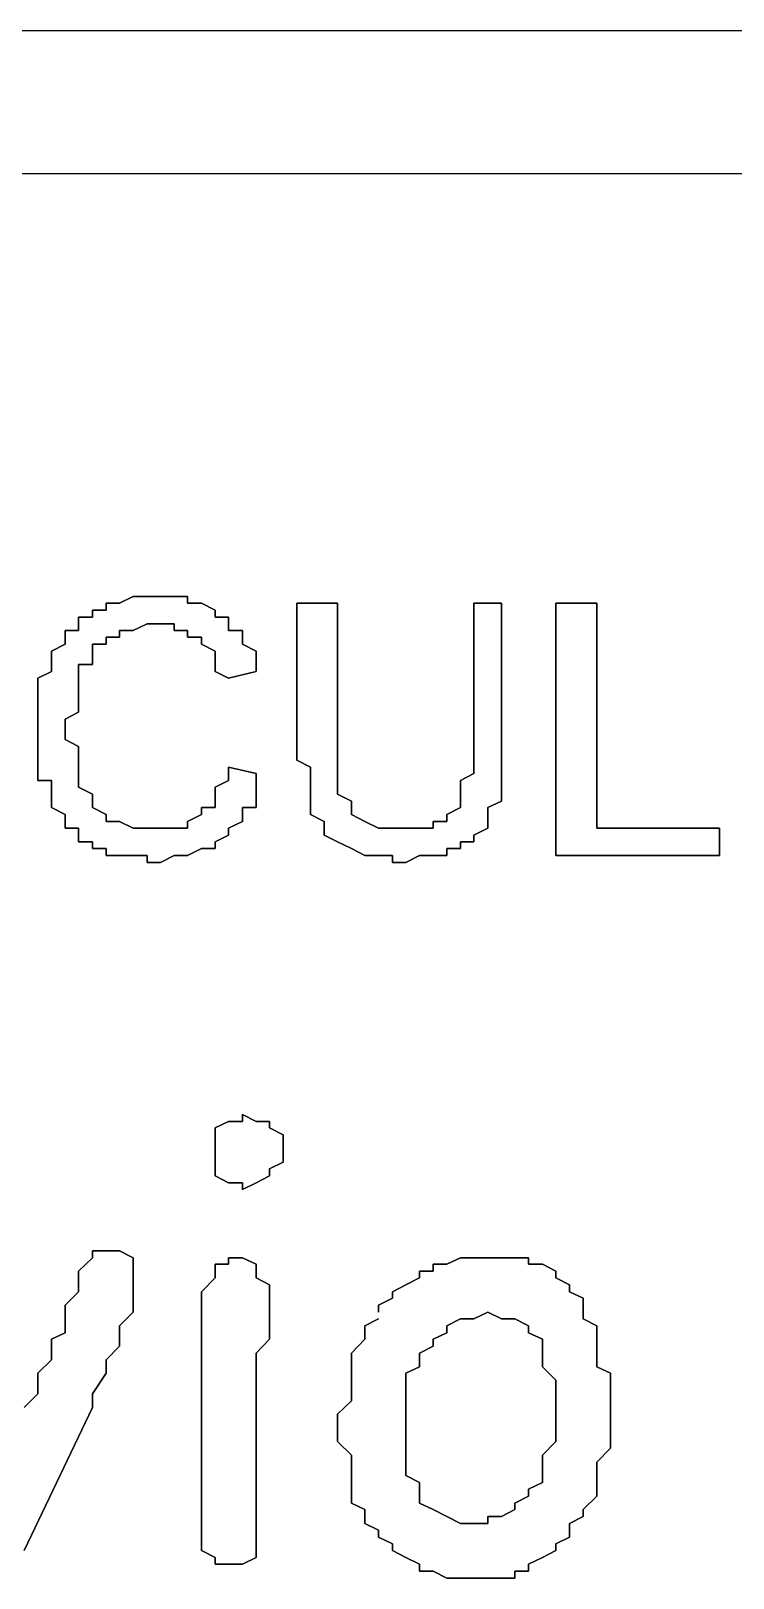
# Model space of a CAD drawing. Header units: metres. Extents: x 2.9 to 42.8, y 1.7 to 28.7.
# Drawn here: x 38.9413 to 39.1231, y 11.2571 to 11.6575 of the extents above; entities that cross this region are included whole.
import ezdxf

# ---------------------------------------------------------------- set-up
doc = ezdxf.new("R2010")
doc.units = ezdxf.units.M
for name, color, linetype in [('NEGRO', 7, 'Continuous'), ('ROJO', 1, 'Continuous'), ('VERDE', 3, 'Continuous')]:
    doc.layers.add(name, color=color, linetype=linetype)

msp = doc.modelspace()

# ---------------------------------------------------------------- linework, layer by layer
at = {"layer": 'NEGRO', "lineweight": -3}
for points in [[(40.5836, 11.6575), (37.659, 11.6575)], [(40.5836, 11.6205), (37.659, 11.6205)]]:
    msp.add_lwpolyline(points, dxfattribs=at)
at = {"layer": 'ROJO', "lineweight": -3}
for points in [[(38.9608, 11.5076), (38.9573, 11.5076), (38.9608, 11.5076)], [(38.9573, 11.5076), (38.9573, 11.5058), (38.9573, 11.5076)], [(38.9643, 11.5094), (38.9608, 11.5094), (38.9643, 11.5094)], [(38.9608, 11.5094), (38.9608, 11.5076), (38.9608, 11.5094)], [(38.9678, 11.5111), (38.9643, 11.5094), (38.9678, 11.5111)], [(38.9714, 11.5111), (38.9678, 11.5111), (38.9714, 11.5111)], [(38.9749, 11.5111), (38.9714, 11.5111), (38.9749, 11.5111)], [(38.9784, 11.5111), (38.9749, 11.5111), (38.9784, 11.5111)], [(38.9819, 11.5111), (38.9784, 11.5111), (38.9819, 11.5111)], [(38.9819, 11.5094), (38.9819, 11.5111), (38.9819, 11.5094)], [(38.9855, 11.5094), (38.9819, 11.5094), (38.9855, 11.5094)], [(38.989, 11.5076), (38.9855, 11.5094), (38.989, 11.5076)], [(38.989, 11.5058), (38.989, 11.5076), (38.989, 11.5058)], [(39.0207, 11.5094), (39.0102, 11.5094), (39.0207, 11.5094)], [(39.0102, 11.5094), (39.0102, 11.4723), (39.0102, 11.5094)], [(39.0207, 11.4723), (39.0207, 11.5094), (39.0207, 11.4723)], [(39.056, 11.5094), (39.056, 11.4723), (39.056, 11.5094)], [(39.0631, 11.5094), (39.056, 11.5094), (39.0631, 11.5094)], [(39.0631, 11.4723), (39.0631, 11.5094), (39.0631, 11.4723)], [(39.0878, 11.5094), (39.0772, 11.5094), (39.0878, 11.5094)], [(39.0772, 11.5094), (39.0772, 11.4441), (39.0772, 11.5094)], [(39.0878, 11.4512), (39.0878, 11.5094), (39.0878, 11.4512)], [(38.9573, 11.5058), (38.9537, 11.5058), (38.9573, 11.5058)], [(38.9537, 11.5058), (38.9537, 11.5041), (38.9537, 11.5058)], [(38.9537, 11.5041), (38.9537, 11.5023), (38.9537, 11.5041)], [(38.9678, 11.5023), (38.9714, 11.5041), (38.9678, 11.5023)], [(38.9714, 11.5041), (38.9749, 11.5041), (38.9714, 11.5041)], [(38.9749, 11.5041), (38.9784, 11.5041), (38.9749, 11.5041)], [(38.9784, 11.5041), (38.9784, 11.5023), (38.9784, 11.5041)], [(38.9925, 11.5058), (38.989, 11.5058), (38.9925, 11.5058)], [(38.9925, 11.5041), (38.9925, 11.5058), (38.9925, 11.5041)], [(38.9925, 11.5023), (38.9925, 11.5041), (38.9925, 11.5023)], [(38.9537, 11.5023), (38.9502, 11.5023), (38.9537, 11.5023)], [(38.9502, 11.5023), (38.9502, 11.5006), (38.9502, 11.5023)], [(38.9502, 11.5006), (38.9502, 11.4988), (38.9502, 11.5006)], [(38.9608, 11.4988), (38.9608, 11.5006), (38.9608, 11.4988)], [(38.9608, 11.5006), (38.9643, 11.5006), (38.9608, 11.5006)], [(38.9643, 11.5006), (38.9643, 11.5023), (38.9643, 11.5006)], [(38.9643, 11.5023), (38.9678, 11.5023), (38.9643, 11.5023)], [(38.9784, 11.5023), (38.9819, 11.5023), (38.9784, 11.5023)], [(38.9819, 11.5023), (38.9819, 11.5006), (38.9819, 11.5023)], [(38.9819, 11.5006), (38.9855, 11.5006), (38.9819, 11.5006)], [(38.9855, 11.5006), (38.9855, 11.4988), (38.9855, 11.5006)], [(38.9961, 11.5023), (38.9925, 11.5023), (38.9961, 11.5023)], [(38.9961, 11.5006), (38.9961, 11.5023), (38.9961, 11.5006)], [(38.9961, 11.4988), (38.9961, 11.5006), (38.9961, 11.4988)], [(38.9502, 11.4988), (38.9467, 11.497), (38.9502, 11.4988)], [(38.9467, 11.497), (38.9467, 11.4953), (38.9467, 11.497)], [(38.9573, 11.497), (38.9573, 11.4988), (38.9573, 11.497)], [(38.9573, 11.4988), (38.9608, 11.4988), (38.9573, 11.4988)], [(38.9573, 11.4953), (38.9573, 11.497), (38.9573, 11.4953)], [(38.9855, 11.4988), (38.989, 11.497), (38.9855, 11.4988)], [(38.989, 11.497), (38.989, 11.4953), (38.989, 11.497)], [(38.9996, 11.497), (38.9961, 11.4988), (38.9996, 11.497)], [(38.9996, 11.4953), (38.9996, 11.497), (38.9996, 11.4953)], [(38.9467, 11.4917), (38.9431, 11.49), (38.9467, 11.4917)], [(38.9467, 11.4953), (38.9467, 11.4935), (38.9467, 11.4953)], [(38.9467, 11.4935), (38.9467, 11.4917), (38.9467, 11.4935)], [(38.9537, 11.4917), (38.9537, 11.4935), (38.9537, 11.4917)], [(38.9537, 11.4935), (38.9573, 11.4935), (38.9537, 11.4935)], [(38.9537, 11.49), (38.9537, 11.4917), (38.9537, 11.49)], [(38.9573, 11.4935), (38.9573, 11.4953), (38.9573, 11.4935)], [(38.989, 11.4953), (38.989, 11.4935), (38.989, 11.4953)], [(38.989, 11.4935), (38.989, 11.4917), (38.989, 11.4935)], [(38.989, 11.4917), (38.9925, 11.49), (38.989, 11.4917)], [(38.9925, 11.49), (38.9996, 11.4917), (38.9925, 11.49)], [(38.9996, 11.4935), (38.9996, 11.4953), (38.9996, 11.4935)], [(38.9996, 11.4917), (38.9996, 11.4935), (38.9996, 11.4917)], [(38.9431, 11.49), (38.9431, 11.4882), (38.9431, 11.49)], [(38.9431, 11.4882), (38.9431, 11.4864), (38.9431, 11.4882)], [(38.9537, 11.4882), (38.9537, 11.49), (38.9537, 11.4882)], [(38.9537, 11.4864), (38.9537, 11.4882), (38.9537, 11.4864)], [(38.9431, 11.4864), (38.9431, 11.4847), (38.9431, 11.4864)], [(38.9431, 11.4847), (38.9431, 11.4829), (38.9431, 11.4847)], [(38.9537, 11.4847), (38.9537, 11.4864), (38.9537, 11.4847)], [(38.9537, 11.4829), (38.9537, 11.4847), (38.9537, 11.4829)], [(38.9431, 11.4829), (38.9431, 11.4812), (38.9431, 11.4829)], [(38.9431, 11.4812), (38.9431, 11.4794), (38.9431, 11.4812)], [(38.9502, 11.4794), (38.9537, 11.4812), (38.9502, 11.4794)], [(38.9537, 11.4812), (38.9537, 11.4829), (38.9537, 11.4812)], [(38.9431, 11.4794), (38.9431, 11.4776), (38.9431, 11.4794)], [(38.9431, 11.4776), (38.9431, 11.4759), (38.9431, 11.4776)], [(38.9431, 11.4759), (38.9431, 11.4741), (38.9431, 11.4759)], [(38.9502, 11.4776), (38.9502, 11.4794), (38.9502, 11.4776)], [(38.9502, 11.4759), (38.9502, 11.4776), (38.9502, 11.4759)], [(38.9502, 11.4741), (38.9502, 11.4759), (38.9502, 11.4741)], [(38.9431, 11.4741), (38.9431, 11.4723), (38.9431, 11.4741)], [(38.9431, 11.4723), (38.9431, 11.4706), (38.9431, 11.4723)], [(38.9537, 11.4723), (38.9502, 11.4741), (38.9537, 11.4723)], [(38.9537, 11.4706), (38.9537, 11.4723), (38.9537, 11.4706)], [(39.0102, 11.4723), (39.0102, 11.4706), (39.0102, 11.4723)], [(39.0207, 11.4706), (39.0207, 11.4723), (39.0207, 11.4706)], [(39.056, 11.4723), (39.056, 11.4688), (39.056, 11.4723)], [(39.0631, 11.4706), (39.0631, 11.4723), (39.0631, 11.4706)], [(38.9431, 11.4706), (38.9431, 11.4688), (38.9431, 11.4706)], [(38.9431, 11.4688), (38.9431, 11.467), (38.9431, 11.4688)], [(38.9537, 11.4688), (38.9537, 11.4706), (38.9537, 11.4688)], [(38.9537, 11.467), (38.9537, 11.4688), (38.9537, 11.467)], [(39.0102, 11.4706), (39.0102, 11.4688), (39.0102, 11.4706)], [(39.0102, 11.4688), (39.0137, 11.467), (39.0102, 11.4688)], [(39.0207, 11.4688), (39.0207, 11.4706), (39.0207, 11.4688)], [(39.0207, 11.467), (39.0207, 11.4688), (39.0207, 11.467)], [(39.056, 11.4688), (39.056, 11.467), (39.056, 11.4688)], [(39.0631, 11.4688), (39.0631, 11.4706), (39.0631, 11.4688)], [(39.0631, 11.467), (39.0631, 11.4688), (39.0631, 11.467)], [(38.9431, 11.467), (38.9431, 11.4653), (38.9431, 11.467)], [(38.9431, 11.4653), (38.9431, 11.4635), (38.9431, 11.4653)], [(38.9431, 11.4635), (38.9467, 11.4635), (38.9431, 11.4635)], [(38.9467, 11.4635), (38.9467, 11.4618), (38.9467, 11.4635)], [(38.9537, 11.4653), (38.9537, 11.467), (38.9537, 11.4653)], [(38.9537, 11.4635), (38.9537, 11.4653), (38.9537, 11.4635)], [(38.9537, 11.4618), (38.9537, 11.4635), (38.9537, 11.4618)], [(38.9925, 11.4635), (38.989, 11.4618), (38.9925, 11.4635)], [(38.9925, 11.467), (38.9925, 11.4653), (38.9925, 11.467)], [(38.9996, 11.4653), (38.9925, 11.467), (38.9996, 11.4653)], [(38.9925, 11.4653), (38.9925, 11.4635), (38.9925, 11.4653)], [(38.9996, 11.4635), (38.9996, 11.4653), (38.9996, 11.4635)], [(38.9996, 11.4618), (38.9996, 11.4635), (38.9996, 11.4618)], [(39.0137, 11.467), (39.0137, 11.4653), (39.0137, 11.467)], [(39.0137, 11.4653), (39.0137, 11.4635), (39.0137, 11.4653)], [(39.0137, 11.4635), (39.0137, 11.4618), (39.0137, 11.4635)], [(39.0207, 11.4653), (39.0207, 11.467), (39.0207, 11.4653)], [(39.0207, 11.4635), (39.0207, 11.4653), (39.0207, 11.4635)], [(39.0207, 11.4618), (39.0207, 11.4635), (39.0207, 11.4618)], [(39.056, 11.4653), (39.0525, 11.4635), (39.056, 11.4653)], [(39.0525, 11.4635), (39.0525, 11.4618), (39.0525, 11.4635)], [(39.056, 11.467), (39.056, 11.4653), (39.056, 11.467)], [(39.0631, 11.4653), (39.0631, 11.467), (39.0631, 11.4653)], [(39.0631, 11.4635), (39.0631, 11.4653), (39.0631, 11.4635)], [(39.0631, 11.4618), (39.0631, 11.4635), (39.0631, 11.4618)], [(38.9467, 11.4618), (38.9467, 11.46), (38.9467, 11.4618)], [(38.9467, 11.46), (38.9467, 11.4582), (38.9467, 11.46)], [(38.9573, 11.46), (38.9537, 11.4618), (38.9573, 11.46)], [(38.9573, 11.4582), (38.9573, 11.46), (38.9573, 11.4582)], [(38.989, 11.4618), (38.989, 11.46), (38.989, 11.4618)], [(38.989, 11.46), (38.989, 11.4582), (38.989, 11.46)], [(38.9996, 11.46), (38.9996, 11.4618), (38.9996, 11.46)], [(38.9996, 11.4582), (38.9996, 11.46), (38.9996, 11.4582)], [(39.0137, 11.4618), (39.0137, 11.46), (39.0137, 11.4618)], [(39.0137, 11.46), (39.0137, 11.4582), (39.0137, 11.46)], [(39.0207, 11.46), (39.0207, 11.4618), (39.0207, 11.46)], [(39.0243, 11.4582), (39.0207, 11.46), (39.0243, 11.4582)], [(39.0525, 11.4618), (39.0525, 11.46), (39.0525, 11.4618)], [(39.0525, 11.46), (39.0525, 11.4582), (39.0525, 11.46)], [(39.0631, 11.46), (39.0631, 11.4618), (39.0631, 11.46)], [(39.0631, 11.4582), (39.0631, 11.46), (39.0631, 11.4582)], [(38.9467, 11.4582), (38.9467, 11.4565), (38.9467, 11.4582)], [(38.9467, 11.4565), (38.9502, 11.4547), (38.9467, 11.4565)], [(38.9573, 11.4565), (38.9573, 11.4582), (38.9573, 11.4565)], [(38.9608, 11.4547), (38.9573, 11.4565), (38.9608, 11.4547)], [(38.989, 11.4565), (38.9855, 11.4565), (38.989, 11.4565)], [(38.9855, 11.4565), (38.9855, 11.4547), (38.9855, 11.4565)], [(38.989, 11.4582), (38.989, 11.4565), (38.989, 11.4582)], [(38.9961, 11.4547), (38.9961, 11.4565), (38.9961, 11.4547)], [(38.9961, 11.4565), (38.9996, 11.4565), (38.9961, 11.4565)], [(38.9996, 11.4565), (38.9996, 11.4582), (38.9996, 11.4565)], [(39.0137, 11.4582), (39.0137, 11.4565), (39.0137, 11.4582)], [(39.0137, 11.4565), (39.0137, 11.4547), (39.0137, 11.4565)], [(39.0243, 11.4565), (39.0243, 11.4582), (39.0243, 11.4565)], [(39.0243, 11.4547), (39.0243, 11.4565), (39.0243, 11.4547)], [(39.0525, 11.4565), (39.049, 11.4547), (39.0525, 11.4565)], [(39.0525, 11.4582), (39.0525, 11.4565), (39.0525, 11.4582)], [(39.0596, 11.4565), (39.0631, 11.4582), (39.0596, 11.4565)], [(39.0596, 11.4547), (39.0596, 11.4565), (39.0596, 11.4547)], [(38.9502, 11.4547), (38.9502, 11.4529), (38.9502, 11.4547)], [(38.9502, 11.4529), (38.9502, 11.4512), (38.9502, 11.4529)], [(38.9608, 11.4529), (38.9608, 11.4547), (38.9608, 11.4529)], [(38.9643, 11.4529), (38.9608, 11.4529), (38.9643, 11.4529)], [(38.9678, 11.4512), (38.9643, 11.4529), (38.9678, 11.4512)], [(38.9855, 11.4547), (38.9819, 11.4529), (38.9855, 11.4547)], [(38.9819, 11.4529), (38.9819, 11.4512), (38.9819, 11.4529)], [(38.9925, 11.4512), (38.9961, 11.4529), (38.9925, 11.4512)], [(38.9961, 11.4529), (38.9961, 11.4547), (38.9961, 11.4529)], [(39.0137, 11.4547), (39.0172, 11.4529), (39.0137, 11.4547)], [(39.0172, 11.4529), (39.0172, 11.4512), (39.0172, 11.4529)], [(39.0278, 11.4529), (39.0243, 11.4547), (39.0278, 11.4529)], [(39.0313, 11.4512), (39.0278, 11.4529), (39.0313, 11.4512)], [(39.049, 11.4529), (39.0454, 11.4529), (39.049, 11.4529)], [(39.0454, 11.4529), (39.0454, 11.4512), (39.0454, 11.4529)], [(39.049, 11.4547), (39.049, 11.4529), (39.049, 11.4547)], [(39.0596, 11.4529), (39.0596, 11.4547), (39.0596, 11.4529)], [(39.0596, 11.4512), (39.0596, 11.4529), (39.0596, 11.4512)], [(38.9502, 11.4512), (38.9537, 11.4512), (38.9502, 11.4512)], [(38.9537, 11.4512), (38.9537, 11.4494), (38.9537, 11.4512)], [(38.9537, 11.4494), (38.9537, 11.4476), (38.9537, 11.4494)], [(38.9537, 11.4476), (38.9573, 11.4476), (38.9537, 11.4476)], [(38.9573, 11.4476), (38.9573, 11.4459), (38.9573, 11.4476)], [(38.9714, 11.4512), (38.9678, 11.4512), (38.9714, 11.4512)], [(38.9749, 11.4512), (38.9714, 11.4512), (38.9749, 11.4512)], [(38.9784, 11.4512), (38.9749, 11.4512), (38.9784, 11.4512)], [(38.9819, 11.4512), (38.9784, 11.4512), (38.9819, 11.4512)], [(38.989, 11.4476), (38.9925, 11.4494), (38.989, 11.4476)], [(38.989, 11.4459), (38.989, 11.4476), (38.989, 11.4459)], [(38.9925, 11.4494), (38.9925, 11.4512), (38.9925, 11.4494)], [(39.0172, 11.4512), (39.0172, 11.4494), (39.0172, 11.4512)], [(39.0172, 11.4494), (39.0207, 11.4476), (39.0172, 11.4494)], [(39.0207, 11.4476), (39.0243, 11.4459), (39.0207, 11.4476)], [(39.0349, 11.4512), (39.0313, 11.4512), (39.0349, 11.4512)], [(39.0384, 11.4512), (39.0349, 11.4512), (39.0384, 11.4512)], [(39.0419, 11.4512), (39.0384, 11.4512), (39.0419, 11.4512)], [(39.0454, 11.4512), (39.0419, 11.4512), (39.0454, 11.4512)], [(39.0525, 11.4459), (39.0525, 11.4476), (39.0525, 11.4459)], [(39.0525, 11.4476), (39.056, 11.4476), (39.0525, 11.4476)], [(39.056, 11.4494), (39.0596, 11.4512), (39.056, 11.4494)], [(39.056, 11.4476), (39.056, 11.4494), (39.056, 11.4476)], [(39.1195, 11.4512), (39.0878, 11.4512), (39.1195, 11.4512)], [(39.1195, 11.4441), (39.1195, 11.4512), (39.1195, 11.4441)], [(38.9573, 11.4459), (38.9608, 11.4459), (38.9573, 11.4459)], [(38.9608, 11.4459), (38.9608, 11.4441), (38.9608, 11.4459)], [(38.9608, 11.4441), (38.9643, 11.4441), (38.9608, 11.4441)], [(38.9643, 11.4441), (38.9678, 11.4441), (38.9643, 11.4441)], [(38.9678, 11.4441), (38.9714, 11.4441), (38.9678, 11.4441)], [(38.9714, 11.4441), (38.9714, 11.4423), (38.9714, 11.4441)], [(38.9749, 11.4423), (38.9784, 11.4441), (38.9749, 11.4423)], [(38.9784, 11.4441), (38.9819, 11.4441), (38.9784, 11.4441)], [(38.9819, 11.4441), (38.9855, 11.4459), (38.9819, 11.4441)], [(38.9855, 11.4459), (38.989, 11.4459), (38.9855, 11.4459)], [(39.0243, 11.4459), (39.0278, 11.4441), (39.0243, 11.4459)], [(39.0278, 11.4441), (39.0313, 11.4441), (39.0278, 11.4441)], [(39.0313, 11.4441), (39.0349, 11.4441), (39.0313, 11.4441)], [(39.0349, 11.4441), (39.0349, 11.4423), (39.0349, 11.4441)], [(39.0384, 11.4423), (39.0419, 11.4441), (39.0384, 11.4423)], [(39.0419, 11.4441), (39.0454, 11.4441), (39.0419, 11.4441)], [(39.0454, 11.4441), (39.049, 11.4441), (39.0454, 11.4441)], [(39.049, 11.4441), (39.049, 11.4459), (39.049, 11.4441)], [(39.049, 11.4459), (39.0525, 11.4459), (39.049, 11.4459)], [(39.0772, 11.4441), (39.1195, 11.4441), (39.0772, 11.4441)], [(38.9714, 11.4423), (38.9749, 11.4423), (38.9714, 11.4423)], [(39.0349, 11.4423), (39.0384, 11.4423), (39.0349, 11.4423)]]:
    msp.add_lwpolyline(points, dxfattribs=at)
at = {"layer": 'VERDE', "lineweight": -3}
for points in [[(38.9996, 11.3753), (38.9961, 11.3771), (38.9996, 11.3753)], [(38.9961, 11.3771), (38.9961, 11.3753), (38.9961, 11.3771)], [(38.9925, 11.3753), (38.989, 11.3736), (38.9925, 11.3753)], [(38.989, 11.3736), (38.989, 11.3718), (38.989, 11.3736)], [(38.989, 11.3718), (38.989, 11.37), (38.989, 11.3718)], [(38.9961, 11.3753), (38.9925, 11.3753), (38.9961, 11.3753)], [(39.0031, 11.3753), (38.9996, 11.3753), (39.0031, 11.3753)], [(39.0031, 11.3736), (39.0031, 11.3753), (39.0031, 11.3736)], [(39.0066, 11.3718), (39.0031, 11.3736), (39.0066, 11.3718)], [(39.0066, 11.3683), (39.0066, 11.3718), (39.0066, 11.3683)], [(38.989, 11.37), (38.989, 11.3665), (38.989, 11.37)], [(39.0066, 11.3665), (39.0066, 11.3683), (39.0066, 11.3665)], [(38.989, 11.3665), (38.989, 11.363), (38.989, 11.3665)], [(39.0031, 11.363), (39.0066, 11.3647), (39.0031, 11.363)], [(39.0066, 11.3647), (39.0066, 11.3665), (39.0066, 11.3647)], [(38.989, 11.363), (38.989, 11.3612), (38.989, 11.363)], [(38.989, 11.3612), (38.9925, 11.3594), (38.989, 11.3612)], [(38.9925, 11.3594), (38.9961, 11.3594), (38.9925, 11.3594)], [(38.9961, 11.3577), (38.9996, 11.3594), (38.9961, 11.3577)], [(38.9961, 11.3594), (38.9961, 11.3577), (38.9961, 11.3594)], [(38.9996, 11.3594), (39.0031, 11.3612), (38.9996, 11.3594)], [(39.0031, 11.3612), (39.0031, 11.363), (39.0031, 11.3612)], [(38.9573, 11.34), (38.9537, 11.3365), (38.9573, 11.34)], [(38.9608, 11.3418), (38.9573, 11.3418), (38.9608, 11.3418)], [(38.9573, 11.3418), (38.9573, 11.34), (38.9573, 11.3418)], [(38.9643, 11.3418), (38.9608, 11.3418), (38.9643, 11.3418)], [(38.9678, 11.34), (38.9643, 11.3418), (38.9678, 11.34)], [(38.9678, 11.3383), (38.9678, 11.34), (38.9678, 11.3383)], [(38.9961, 11.34), (38.9925, 11.34), (38.9961, 11.34)], [(38.9925, 11.34), (38.9925, 11.3383), (38.9925, 11.34)], [(38.9996, 11.3383), (38.9961, 11.34), (38.9996, 11.3383)], [(39.0525, 11.34), (39.049, 11.3383), (39.0525, 11.34)], [(39.056, 11.34), (39.0525, 11.34), (39.056, 11.34)], [(39.0596, 11.34), (39.056, 11.34), (39.0596, 11.34)], [(39.0631, 11.34), (39.0596, 11.34), (39.0631, 11.34)], [(39.0666, 11.34), (39.0631, 11.34), (39.0666, 11.34)], [(39.0701, 11.34), (39.0666, 11.34), (39.0701, 11.34)], [(39.0701, 11.3383), (39.0701, 11.34), (39.0701, 11.3383)], [(38.9537, 11.3365), (38.9537, 11.3348), (38.9537, 11.3365)], [(38.9678, 11.3348), (38.9678, 11.3383), (38.9678, 11.3348)], [(38.9925, 11.3383), (38.989, 11.3383), (38.9925, 11.3383)], [(38.989, 11.3383), (38.989, 11.3365), (38.989, 11.3383)], [(38.989, 11.3365), (38.989, 11.3348), (38.989, 11.3365)], [(38.9996, 11.3348), (38.9996, 11.3383), (38.9996, 11.3348)], [(39.0454, 11.3365), (39.0419, 11.3365), (39.0454, 11.3365)], [(39.0419, 11.3365), (39.0419, 11.3348), (39.0419, 11.3365)], [(39.049, 11.3383), (39.0454, 11.3383), (39.049, 11.3383)], [(39.0454, 11.3383), (39.0454, 11.3365), (39.0454, 11.3383)], [(39.0737, 11.3383), (39.0701, 11.3383), (39.0737, 11.3383)], [(39.0772, 11.3365), (39.0737, 11.3383), (39.0772, 11.3365)], [(39.0772, 11.3348), (39.0772, 11.3365), (39.0772, 11.3348)], [(38.9537, 11.3348), (38.9537, 11.3312), (38.9537, 11.3348)], [(38.9678, 11.333), (38.9678, 11.3348), (38.9678, 11.333)], [(38.9678, 11.3312), (38.9678, 11.333), (38.9678, 11.3312)], [(38.989, 11.3348), (38.9855, 11.3312), (38.989, 11.3348)], [(39.0031, 11.333), (38.9996, 11.3348), (39.0031, 11.333)], [(39.0031, 11.3312), (39.0031, 11.333), (39.0031, 11.3312)], [(39.0384, 11.333), (39.0349, 11.3312), (39.0384, 11.333)], [(39.0419, 11.3348), (39.0384, 11.333), (39.0419, 11.3348)], [(39.0807, 11.333), (39.0772, 11.3348), (39.0807, 11.333)], [(39.0807, 11.3312), (39.0807, 11.333), (39.0807, 11.3312)], [(38.9537, 11.3312), (38.9502, 11.3277), (38.9537, 11.3312)], [(38.9502, 11.3277), (38.9502, 11.3259), (38.9502, 11.3277)], [(38.9678, 11.3295), (38.9678, 11.3312), (38.9678, 11.3295)], [(38.9678, 11.3277), (38.9678, 11.3295), (38.9678, 11.3277)], [(38.9678, 11.3259), (38.9678, 11.3277), (38.9678, 11.3259)], [(38.9855, 11.3312), (38.9855, 11.3277), (38.9855, 11.3312)], [(38.9855, 11.3277), (38.9855, 11.3259), (38.9855, 11.3277)], [(39.0031, 11.3295), (39.0031, 11.3312), (39.0031, 11.3295)], [(39.0031, 11.3277), (39.0031, 11.3295), (39.0031, 11.3277)], [(39.0031, 11.3242), (39.0031, 11.3277), (39.0031, 11.3242)], [(39.0349, 11.3295), (39.0313, 11.3277), (39.0349, 11.3295)], [(39.0313, 11.3277), (39.0313, 11.3259), (39.0313, 11.3277)], [(39.0349, 11.3312), (39.0349, 11.3295), (39.0349, 11.3312)], [(39.0843, 11.3295), (39.0807, 11.3312), (39.0843, 11.3295)], [(39.0843, 11.3259), (39.0843, 11.3295), (39.0843, 11.3259)], [(38.9502, 11.3259), (38.9502, 11.3242), (38.9502, 11.3259)], [(38.9502, 11.3242), (38.9502, 11.3206), (38.9502, 11.3242)], [(38.9643, 11.3224), (38.9678, 11.3259), (38.9643, 11.3224)], [(38.9855, 11.3259), (38.9855, 11.3224), (38.9855, 11.3259)], [(39.0031, 11.3224), (39.0031, 11.3242), (39.0031, 11.3224)], [(39.0313, 11.3242), (39.0278, 11.3224), (39.0313, 11.3242)], [(39.049, 11.3224), (39.0525, 11.3242), (39.049, 11.3224)], [(39.0525, 11.3242), (39.056, 11.3242), (39.0525, 11.3242)], [(39.056, 11.3242), (39.0596, 11.3259), (39.056, 11.3242)], [(39.0596, 11.3259), (39.0631, 11.3242), (39.0596, 11.3259)], [(39.0631, 11.3242), (39.0666, 11.3242), (39.0631, 11.3242)], [(39.0666, 11.3242), (39.0701, 11.3224), (39.0666, 11.3242)], [(39.0843, 11.3242), (39.0843, 11.3259), (39.0843, 11.3242)], [(39.0878, 11.3224), (39.0843, 11.3242), (39.0878, 11.3224)], [(38.9502, 11.3206), (38.9467, 11.3189), (38.9502, 11.3206)], [(38.9643, 11.3206), (38.9643, 11.3224), (38.9643, 11.3206)], [(38.9643, 11.3171), (38.9643, 11.3206), (38.9643, 11.3171)], [(38.9855, 11.3224), (38.9855, 11.3206), (38.9855, 11.3224)], [(38.9855, 11.3206), (38.9855, 11.3171), (38.9855, 11.3206)], [(39.0031, 11.3189), (39.0031, 11.3224), (39.0031, 11.3189)], [(39.0278, 11.3224), (39.0278, 11.3206), (39.0278, 11.3224)], [(39.0278, 11.3206), (39.0278, 11.3189), (39.0278, 11.3206)], [(39.0454, 11.3189), (39.049, 11.3206), (39.0454, 11.3189)], [(39.049, 11.3206), (39.049, 11.3224), (39.049, 11.3206)], [(39.0701, 11.3224), (39.0701, 11.3206), (39.0701, 11.3224)], [(39.0701, 11.3206), (39.0737, 11.3189), (39.0701, 11.3206)], [(39.0878, 11.3206), (39.0878, 11.3224), (39.0878, 11.3206)], [(39.0878, 11.3171), (39.0878, 11.3206), (39.0878, 11.3171)], [(38.9467, 11.3189), (38.9467, 11.3153), (38.9467, 11.3189)], [(38.9608, 11.3136), (38.9643, 11.3171), (38.9608, 11.3136)], [(38.9855, 11.3171), (38.9855, 11.3136), (38.9855, 11.3171)], [(38.9996, 11.3153), (39.0031, 11.3189), (38.9996, 11.3153)], [(39.0278, 11.3189), (39.0243, 11.3153), (39.0278, 11.3189)], [(39.0419, 11.3153), (39.0454, 11.3171), (39.0419, 11.3153)], [(39.0454, 11.3171), (39.0454, 11.3189), (39.0454, 11.3171)], [(39.0737, 11.3189), (39.0737, 11.3153), (39.0737, 11.3189)], [(39.0878, 11.3153), (39.0878, 11.3171), (39.0878, 11.3153)], [(38.9467, 11.3136), (38.9431, 11.3101), (38.9467, 11.3136)], [(38.9467, 11.3153), (38.9467, 11.3136), (38.9467, 11.3153)], [(38.9608, 11.3101), (38.9608, 11.3136), (38.9608, 11.3101)], [(38.9855, 11.3136), (38.9855, 11.3118), (38.9855, 11.3136)], [(38.9855, 11.3118), (38.9855, 11.3083), (38.9855, 11.3118)], [(38.9996, 11.3136), (38.9996, 11.3153), (38.9996, 11.3136)], [(38.9996, 11.3101), (38.9996, 11.3136), (38.9996, 11.3101)], [(39.0243, 11.3153), (39.0243, 11.3136), (39.0243, 11.3153)], [(39.0243, 11.3136), (39.0243, 11.3101), (39.0243, 11.3136)], [(39.0384, 11.3101), (39.0419, 11.3118), (39.0384, 11.3101)], [(39.0419, 11.3136), (39.0419, 11.3153), (39.0419, 11.3136)], [(39.0419, 11.3118), (39.0419, 11.3136), (39.0419, 11.3118)], [(39.0737, 11.3153), (39.0737, 11.3136), (39.0737, 11.3153)], [(39.0737, 11.3136), (39.0737, 11.3118), (39.0737, 11.3136)], [(39.0737, 11.3118), (39.0772, 11.3083), (39.0737, 11.3118)], [(39.0878, 11.3118), (39.0878, 11.3153), (39.0878, 11.3118)], [(39.0913, 11.3101), (39.0878, 11.3118), (39.0913, 11.3101)], [(38.9431, 11.3101), (38.9431, 11.3065), (38.9431, 11.3101)], [(38.9573, 11.3048), (38.9608, 11.3101), (38.9573, 11.3048)], [(38.9855, 11.3083), (38.9855, 11.3065), (38.9855, 11.3083)], [(38.9996, 11.3083), (38.9996, 11.3101), (38.9996, 11.3083)], [(38.9996, 11.3048), (38.9996, 11.3083), (38.9996, 11.3048)], [(39.0243, 11.3101), (39.0243, 11.3083), (39.0243, 11.3101)], [(39.0243, 11.3083), (39.0243, 11.3048), (39.0243, 11.3083)], [(39.0384, 11.3065), (39.0384, 11.3101), (39.0384, 11.3065)], [(39.0772, 11.3083), (39.0772, 11.3048), (39.0772, 11.3083)], [(39.0913, 11.3065), (39.0913, 11.3101), (39.0913, 11.3065)], [(38.9431, 11.3048), (38.9396, 11.3012), (38.9431, 11.3048)], [(38.9431, 11.3065), (38.9431, 11.3048), (38.9431, 11.3065)], [(38.9573, 11.3012), (38.9573, 11.3048), (38.9573, 11.3012)], [(38.9855, 11.3065), (38.9855, 11.303), (38.9855, 11.3065)], [(38.9996, 11.303), (38.9996, 11.3048), (38.9996, 11.303)], [(39.0243, 11.3048), (39.0243, 11.303), (39.0243, 11.3048)], [(39.0384, 11.3048), (39.0384, 11.3065), (39.0384, 11.3048)], [(39.0384, 11.3012), (39.0384, 11.3048), (39.0384, 11.3012)], [(39.0772, 11.3048), (39.0772, 11.303), (39.0772, 11.3048)], [(39.0913, 11.303), (39.0913, 11.3065), (39.0913, 11.303)], [(38.9396, 11.2642), (38.9573, 11.3012), (38.9396, 11.2642)], [(38.9855, 11.303), (38.9855, 11.3012), (38.9855, 11.303)], [(38.9855, 11.3012), (38.9855, 11.2977), (38.9855, 11.3012)], [(38.9996, 11.2995), (38.9996, 11.303), (38.9996, 11.2995)], [(38.9996, 11.2977), (38.9996, 11.2995), (38.9996, 11.2977)], [(39.0243, 11.303), (39.0207, 11.2995), (39.0243, 11.303)], [(39.0207, 11.2995), (39.0207, 11.2977), (39.0207, 11.2995)], [(39.0384, 11.2995), (39.0384, 11.3012), (39.0384, 11.2995)], [(39.0384, 11.2959), (39.0384, 11.2995), (39.0384, 11.2959)], [(39.0772, 11.303), (39.0772, 11.2995), (39.0772, 11.303)], [(39.0772, 11.2995), (39.0772, 11.2959), (39.0772, 11.2995)], [(39.0913, 11.3012), (39.0913, 11.303), (39.0913, 11.3012)], [(39.0913, 11.2995), (39.0913, 11.3012), (39.0913, 11.2995)], [(39.0913, 11.2959), (39.0913, 11.2995), (39.0913, 11.2959)], [(38.9855, 11.2977), (38.9855, 11.2959), (38.9855, 11.2977)], [(38.9855, 11.2959), (38.9855, 11.2942), (38.9855, 11.2959)], [(38.9996, 11.2959), (38.9996, 11.2977), (38.9996, 11.2959)], [(38.9996, 11.2942), (38.9996, 11.2959), (38.9996, 11.2942)], [(39.0207, 11.2977), (39.0207, 11.2942), (39.0207, 11.2977)], [(39.0384, 11.2942), (39.0384, 11.2959), (39.0384, 11.2942)], [(39.0772, 11.2959), (39.0772, 11.2942), (39.0772, 11.2959)], [(39.0913, 11.2942), (39.0913, 11.2959), (39.0913, 11.2942)], [(38.9855, 11.2942), (38.9855, 11.2907), (38.9855, 11.2942)], [(38.9996, 11.2907), (38.9996, 11.2942), (38.9996, 11.2907)], [(39.0207, 11.2942), (39.0207, 11.2924), (39.0207, 11.2942)], [(39.0207, 11.2924), (39.0243, 11.2889), (39.0207, 11.2924)], [(39.0384, 11.2907), (39.0384, 11.2942), (39.0384, 11.2907)], [(39.0772, 11.2924), (39.0737, 11.2889), (39.0772, 11.2924)], [(39.0772, 11.2942), (39.0772, 11.2924), (39.0772, 11.2942)], [(39.0913, 11.2907), (39.0913, 11.2942), (39.0913, 11.2907)], [(38.9855, 11.2907), (38.9855, 11.2889), (38.9855, 11.2907)], [(38.9855, 11.2889), (38.9855, 11.2854), (38.9855, 11.2889)], [(38.9996, 11.2889), (38.9996, 11.2907), (38.9996, 11.2889)], [(38.9996, 11.2854), (38.9996, 11.2889), (38.9996, 11.2854)], [(39.0243, 11.2889), (39.0243, 11.2871), (39.0243, 11.2889)], [(39.0384, 11.2889), (39.0384, 11.2907), (39.0384, 11.2889)], [(39.0384, 11.2854), (39.0384, 11.2889), (39.0384, 11.2854)], [(39.0737, 11.2889), (39.0737, 11.2871), (39.0737, 11.2889)], [(39.0878, 11.2871), (39.0913, 11.2907), (39.0878, 11.2871)], [(38.9855, 11.2854), (38.9855, 11.2818), (38.9855, 11.2854)], [(38.9996, 11.2818), (38.9996, 11.2854), (38.9996, 11.2818)], [(39.0243, 11.2871), (39.0243, 11.2836), (39.0243, 11.2871)], [(39.0243, 11.2836), (39.0243, 11.2818), (39.0243, 11.2836)], [(39.0384, 11.2836), (39.0384, 11.2854), (39.0384, 11.2836)], [(39.0419, 11.2818), (39.0384, 11.2836), (39.0419, 11.2818)], [(39.0737, 11.2871), (39.0737, 11.2836), (39.0737, 11.2871)], [(39.0737, 11.2836), (39.0737, 11.2818), (39.0737, 11.2836)], [(39.0878, 11.2854), (39.0878, 11.2871), (39.0878, 11.2854)], [(39.0878, 11.2836), (39.0878, 11.2854), (39.0878, 11.2836)], [(39.0878, 11.2801), (39.0878, 11.2836), (39.0878, 11.2801)], [(38.9855, 11.2818), (38.9855, 11.2783), (38.9855, 11.2818)], [(38.9996, 11.2783), (38.9996, 11.2818), (38.9996, 11.2783)], [(39.0243, 11.2818), (39.0243, 11.2783), (39.0243, 11.2818)], [(39.0419, 11.2783), (39.0419, 11.2818), (39.0419, 11.2783)], [(39.0737, 11.2818), (39.0701, 11.2801), (39.0737, 11.2818)], [(39.0701, 11.2801), (39.0701, 11.2783), (39.0701, 11.2801)], [(39.0878, 11.2783), (39.0878, 11.2801), (39.0878, 11.2783)], [(38.9855, 11.2783), (38.9855, 11.2748), (38.9855, 11.2783)], [(38.9996, 11.2748), (38.9996, 11.2783), (38.9996, 11.2748)], [(39.0243, 11.2783), (39.0243, 11.2765), (39.0243, 11.2783)], [(39.0243, 11.2765), (39.0278, 11.2748), (39.0243, 11.2765)], [(39.0419, 11.2765), (39.0419, 11.2783), (39.0419, 11.2765)], [(39.0454, 11.2748), (39.0419, 11.2765), (39.0454, 11.2748)], [(39.0701, 11.2783), (39.0666, 11.2765), (39.0701, 11.2783)], [(39.0666, 11.2765), (39.0666, 11.2748), (39.0666, 11.2765)], [(39.0843, 11.2748), (39.0878, 11.2783), (39.0843, 11.2748)], [(38.9855, 11.2748), (38.9855, 11.273), (38.9855, 11.2748)], [(38.9855, 11.273), (38.9855, 11.2695), (38.9855, 11.273)], [(38.9996, 11.273), (38.9996, 11.2748), (38.9996, 11.273)], [(38.9996, 11.2695), (38.9996, 11.273), (38.9996, 11.2695)], [(39.0278, 11.2748), (39.0278, 11.2712), (39.0278, 11.2748)], [(39.049, 11.273), (39.0454, 11.2748), (39.049, 11.273)], [(39.0525, 11.2712), (39.049, 11.273), (39.0525, 11.2712)], [(39.0631, 11.273), (39.0596, 11.273), (39.0631, 11.273)], [(39.0596, 11.273), (39.0596, 11.2712), (39.0596, 11.273)], [(39.0666, 11.2748), (39.0631, 11.273), (39.0666, 11.2748)], [(39.0807, 11.2712), (39.0843, 11.273), (39.0807, 11.2712)], [(39.0843, 11.273), (39.0843, 11.2748), (39.0843, 11.273)], [(38.9855, 11.2695), (38.9855, 11.2677), (38.9855, 11.2695)], [(38.9855, 11.2677), (38.9855, 11.2642), (38.9855, 11.2677)], [(38.9996, 11.2677), (38.9996, 11.2695), (38.9996, 11.2677)], [(38.9996, 11.266), (38.9996, 11.2677), (38.9996, 11.266)], [(39.0278, 11.2712), (39.0313, 11.2695), (39.0278, 11.2712)], [(39.0313, 11.2695), (39.0313, 11.2677), (39.0313, 11.2695)], [(39.0313, 11.2677), (39.0349, 11.266), (39.0313, 11.2677)], [(39.056, 11.2712), (39.0525, 11.2712), (39.056, 11.2712)], [(39.0596, 11.2712), (39.056, 11.2712), (39.0596, 11.2712)], [(39.0772, 11.266), (39.0807, 11.2677), (39.0772, 11.266)], [(39.0807, 11.2695), (39.0807, 11.2712), (39.0807, 11.2695)], [(39.0807, 11.2677), (39.0807, 11.2695), (39.0807, 11.2677)], [(38.9855, 11.2642), (38.989, 11.2624), (38.9855, 11.2642)], [(38.9996, 11.2624), (38.9996, 11.266), (38.9996, 11.2624)], [(39.0349, 11.266), (39.0349, 11.2642), (39.0349, 11.266)], [(39.0349, 11.2642), (39.0384, 11.2624), (39.0349, 11.2642)], [(39.0737, 11.2624), (39.0772, 11.2642), (39.0737, 11.2624)], [(39.0772, 11.2642), (39.0772, 11.266), (39.0772, 11.2642)], [(38.989, 11.2624), (38.989, 11.2607), (38.989, 11.2624)], [(38.989, 11.2607), (38.9925, 11.2607), (38.989, 11.2607)], [(38.9925, 11.2607), (38.9961, 11.2607), (38.9925, 11.2607)], [(38.9961, 11.2607), (38.9996, 11.2624), (38.9961, 11.2607)], [(39.0384, 11.2624), (39.0419, 11.2607), (39.0384, 11.2624)], [(39.0419, 11.2607), (39.0419, 11.2589), (39.0419, 11.2607)], [(39.0701, 11.2607), (39.0737, 11.2624), (39.0701, 11.2607)], [(39.0701, 11.2589), (39.0701, 11.2607), (39.0701, 11.2589)], [(39.0419, 11.2589), (39.0454, 11.2589), (39.0419, 11.2589)], [(39.0454, 11.2589), (39.049, 11.2571), (39.0454, 11.2589)], [(39.049, 11.2571), (39.0525, 11.2571), (39.049, 11.2571)], [(39.0525, 11.2571), (39.056, 11.2571), (39.0525, 11.2571)], [(39.056, 11.2571), (39.0596, 11.2571), (39.056, 11.2571)], [(39.0596, 11.2571), (39.0631, 11.2571), (39.0596, 11.2571)], [(39.0631, 11.2571), (39.0666, 11.2571), (39.0631, 11.2571)], [(39.0666, 11.2571), (39.0666, 11.2589), (39.0666, 11.2571)], [(39.0666, 11.2589), (39.0701, 11.2589), (39.0666, 11.2589)]]:
    msp.add_lwpolyline(points, dxfattribs=at)

doc.saveas('drawing.dxf')
